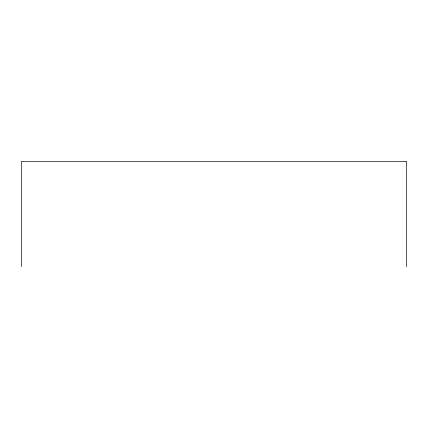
<?xml version="1.0" encoding="UTF-8"?>
<svg xmlns="http://www.w3.org/2000/svg" width="428" height="428" viewBox="0 0 428 428"><rect width="100%" height="100%" fill="white"/><g stroke="black" fill="none" stroke-linecap="round" stroke-linejoin="round"><path stroke-width="0.64" d="M406.6 266.665L406.6 161.335L21.4 161.335L21.4 266.665"/></g></svg>
